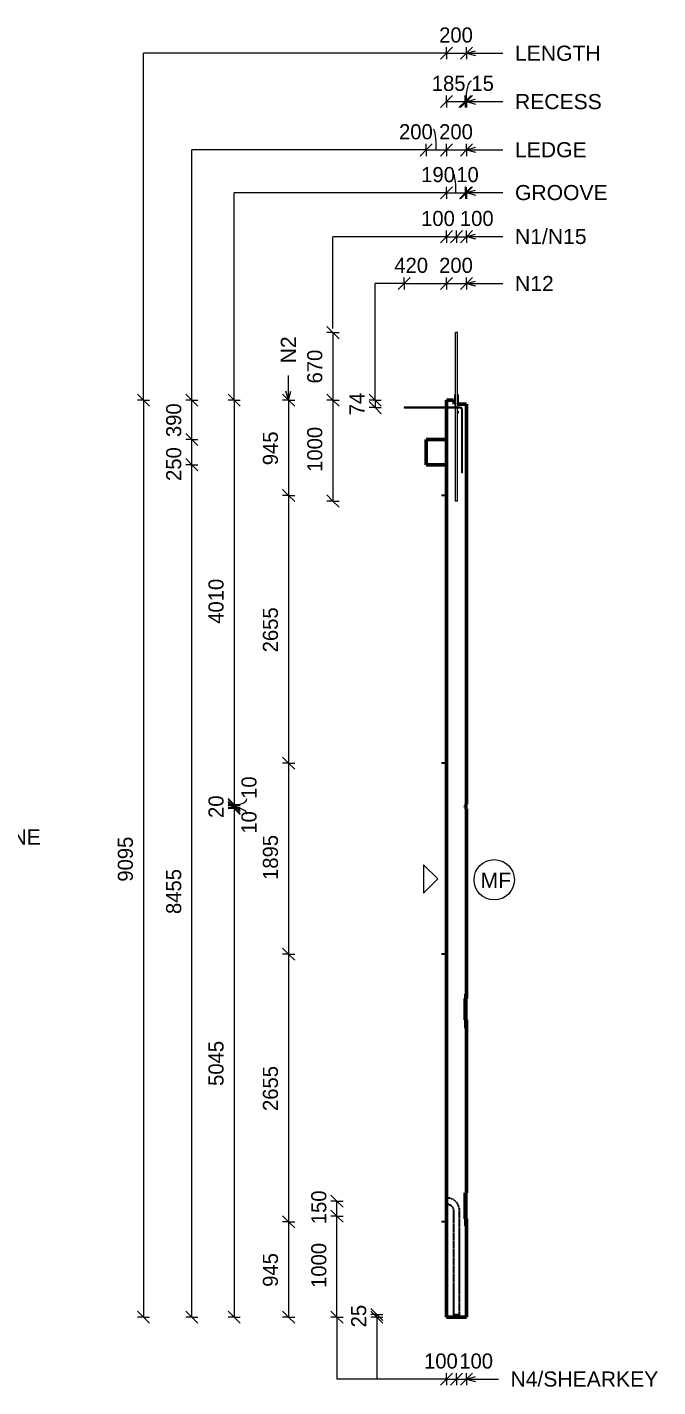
# Model space of a CAD drawing. Header units: millimetres. Extents: x 1002 to 19652, y -2551 to 13126.
# Drawn here: x 13392 to 19652, y -2087 to 11400 of the extents above; entities that cross this region are included whole.
import ezdxf

# ---------------------------------------------------------------- set-up
doc = ezdxf.new("R2010")
doc.units = ezdxf.units.MM
doc.linetypes.add('Dash', pattern=[6.36, 3.18, -3.18])
for name, color, linetype, lineweight in [('A-ANNO-DIMS', 211, 'Continuous', 9), ('A-ANNO-DIMS-60', 211, 'Continuous', 9), ('A-DETL-THIN', 151, 'Continuous', 18), ('A-GENM', 13, 'Continuous', 18), ('A-WALL', 113, 'Continuous', 25), ('A-WALL-HDLN', 110, 'Dash', 25), ('G-ANNO-TEXT', 231, 'Continuous', 9), ('S-BEAM', 12, 'Continuous', 18), ('S-RBAR', 171, 'Continuous', 18)]:
    doc.layers.add(name, color=color, linetype=linetype, lineweight=lineweight)
doc.styles.add('Arial_1', font='arial.ttf', dxfattribs={"height": 150})
doc.styles.add('Nirmala UI Semilight', font='NirmalaS.ttf', dxfattribs={"height": 150})
doc.dimstyles.new('Arrow_Filled_-_2_5_NI_UI', dxfattribs={"dimscale": 304.8, "dimtxt": 157.104592, "dimasz": 0.393701, "dimexe": 0.19685, "dimexo": 0.0625, "dimgap": 0.19685, "dimtad": 1, "dimdec": 4, "dimzin": 0, "dimdsep": 46, "dimtxsty": 'Nirmala UI Semilight', "dimblk1": 'OBLIQUE', "dimblk2": 'OBLIQUE', "dimsah": 1, "dimcen": 0.09, "dimazin": 0, "dimtfac": 1, "dimtdec": 4, "dimtix": 1, "dimtmove": 2, "dimatfit": 3, "dimfxl": 0.19685, "dimfxlon": 1, "dimtvp": 1, "dimtolj": 1, "dimtzin": 0, "dimarcsym": 2})
doc.dimstyles.new('Arrow_Filled_-_2_5_NI_UI_1', dxfattribs={"dimscale": 304.8, "dimtxt": 157.104592, "dimasz": 0.393701, "dimexe": 0.19685, "dimexo": 0.0625, "dimgap": 0.19685, "dimtad": 1, "dimdec": 4, "dimzin": 0, "dimdsep": 46, "dimtxsty": 'Nirmala UI Semilight', "dimblk1": 'OBLIQUE', "dimblk2": 'OBLIQUE', "dimsah": 1, "dimcen": 0.09, "dimazin": 0, "dimtfac": 1, "dimtdec": 4, "dimtix": 1, "dimtmove": 0, "dimatfit": 3, "dimfxl": 0.19685, "dimfxlon": 1, "dimtvp": 1, "dimtolj": 1, "dimtzin": 0, "dimarcsym": 2})
doc.dimstyles.new('Arrow_Filled_-_2_5_NI_UI_2', dxfattribs={"dimscale": 304.8, "dimtxt": 157.104592, "dimasz": 0.393701, "dimexe": 0.19685, "dimexo": 0.0625, "dimgap": 0.19685, "dimtad": 1, "dimdec": 4, "dimzin": 0, "dimdsep": 46, "dimtxsty": 'Nirmala UI Semilight', "dimblk1": 'OBLIQUE', "dimblk2": 'OBLIQUE', "dimsah": 1, "dimcen": 0.09, "dimazin": 0, "dimtfac": 1, "dimtdec": 4, "dimtix": 1, "dimtmove": 1, "dimatfit": 3, "dimfxl": 0.19685, "dimfxlon": 1, "dimtvp": 1, "dimtolj": 1, "dimtzin": 0, "dimarcsym": 2})

# ---------------------------------------------------------------- blocks, each defined once
blk = doc.blocks.new('M_Rectangular Corbel - M_Rectangular Corbel-2189266-Elevation Right')
at = {"layer": 'S-BEAM', "lineweight": 50}
for p, q in [((12914, 7310), (12714, 7310)), ((12714, 7310), (12714, 7060)), ((12914, 7060), (12914, 7310)), ((12714, 7060), (12914, 7060))]:
    blk.add_line(p, q, dxfattribs=at)
blk = doc.blocks.new('RR spread anchor face based - RR-SA-4_0-180-1726831-Elevation Right')
at = {"layer": 'A-GENM'}
for p, q in [((12996, 7754), (12994, 7749)), ((12994, 7749), (12994, 7661)), ((13004, 7754), (12996, 7754)), ((13031, 7754), (13024, 7754)), ((13034, 7749), (13031, 7754)), ((13034, 7660), (13034, 7749)), ((13034, 7587), (13024, 7587)), ((13024, 7575), (13034, 7575)), ((13034, 7575), (13034, 7587))]:
    blk.add_line(p, q, dxfattribs=at)
blk = doc.blocks.new('RR spread anchor face based - RR-SA-2_5-200-1726821-Elevation Right')
at = {"layer": 'A-GENM'}
for p, q in [((12869, 6760), (12874, 6760)), ((12869, 6760), (12869, 6750)), ((12874, 6750), (12869, 6750)), ((12874, 6760), (12914, 6760)), ((12874, 6760), (12874, 6750)), ((12914, 6750), (12874, 6750))]:
    blk.add_line(p, q, dxfattribs=at)
blk = doc.blocks.new('DIMBLOCK110-Elevation Right')
at = {"layer": 'A-ANNO-DIMS-60'}
for p, q in [((14547, 7700), (14487, 7760)), ((14547, 7700), (14487, 7700)), ((14547, 7700), (14547, -1395)), ((14547, 7700), (14607, 7640)), ((14547, 7700), (14607, 7700)), ((14547, -1395), (14487, -1335)), ((14547, -1395), (14487, -1395)), ((14547, -1395), (14607, -1455)), ((14547, -1395), (14607, -1395))]:
    blk.add_line(p, q, dxfattribs=at)
at = {"layer": 'A-ANNO-DIMS-60', "color": 0, "insert": (14291, 2924), "char_height": 150, "width": 548.44, "attachment_point": 1, "rotation": 90, "line_spacing_factor": 1.142579, "style": 'Nirmala UI Semilight'}
blk.add_mtext('9095', dxfattribs=at)
blk = doc.blocks.new('_Oblique')
at = {"color": 0, "linetype": 'ByBlock', "lineweight": -2}
blk.add_line((-0.5, -0.5), (0.5, 0.5), dxfattribs=at)
blk = doc.blocks.new('DIMBLOCK111-Elevation Right')
at = {"layer": 'A-ANNO-DIMS-60'}
for p, q in [((16863, -1370), (16803, -1310)), ((16863, -1395), (16803, -1335)), ((16863, -1370), (16803, -1370)), ((16863, -1395), (16803, -1395)), ((16863, -1395), (16863, -1370)), ((16863, -1370), (16923, -1430)), ((16863, -1370), (16923, -1370)), ((16863, -1395), (16923, -1455)), ((16863, -1395), (16923, -1395))]:
    blk.add_line(p, q, dxfattribs=at)
at = {"layer": 'A-ANNO-DIMS-60', "color": 0, "insert": (16607, -1497), "char_height": 150, "width": 274.22, "attachment_point": 1, "rotation": 90, "line_spacing_factor": 1.142579, "style": 'Nirmala UI Semilight'}
blk.add_mtext('25', dxfattribs=at)
blk = doc.blocks.new('DIMBLOCK112-Elevation Right')
at = {"layer": 'A-ANNO-DIMS-60'}
for p, q in [((16467, -395), (16407, -335)), ((16467, -395), (16407, -395)), ((16467, -1395), (16467, -395)), ((16467, -395), (16527, -455)), ((16467, -395), (16527, -395)), ((16467, -1395), (16407, -1335)), ((16467, -1395), (16407, -1395)), ((16467, -1395), (16527, -1455)), ((16467, -1395), (16527, -1395))]:
    blk.add_line(p, q, dxfattribs=at)
at = {"layer": 'A-ANNO-DIMS-60', "color": 0, "insert": (16211, -1106), "char_height": 150, "width": 507.31, "attachment_point": 1, "rotation": 90, "line_spacing_factor": 1.142579, "style": 'Nirmala UI Semilight'}
blk.add_mtext('1000', dxfattribs=at)
blk = doc.blocks.new('DIMBLOCK113-Elevation Right')
at = {"layer": 'A-ANNO-DIMS-60'}
for p, q in [((16467, -245), (16407, -185)), ((16467, -245), (16407, -245)), ((16467, -395), (16467, -245)), ((16467, -245), (16527, -305)), ((16467, -245), (16527, -245)), ((16467, -395), (16407, -335)), ((16467, -395), (16407, -395)), ((16467, -395), (16527, -455)), ((16467, -395), (16527, -395))]:
    blk.add_line(p, q, dxfattribs=at)
at = {"layer": 'A-ANNO-DIMS-60', "color": 0, "insert": (16211, -474), "char_height": 150, "width": 370.2, "attachment_point": 1, "rotation": 90, "line_spacing_factor": 1.142579, "style": 'Nirmala UI Semilight'}
blk.add_mtext('150', dxfattribs=at)
blk = doc.blocks.new('DIMBLOCK114-Elevation Right')
at = {"layer": 'A-ANNO-DIMS-60'}
for p, q in [((15027, 7060), (14967, 7120)), ((15027, 7060), (14967, 7060)), ((15027, -1395), (15027, 7060)), ((15027, 7060), (15087, 7000)), ((15027, 7060), (15087, 7060)), ((15027, -1395), (14967, -1335)), ((15027, -1395), (14967, -1395)), ((15027, -1395), (15087, -1455)), ((15027, -1395), (15087, -1395))]:
    blk.add_line(p, q, dxfattribs=at)
at = {"layer": 'A-ANNO-DIMS-60', "color": 0, "insert": (14771, 2603), "char_height": 150, "width": 551.87, "attachment_point": 1, "rotation": 90, "line_spacing_factor": 1.142579, "style": 'Nirmala UI Semilight'}
blk.add_mtext('8455', dxfattribs=at)
blk = doc.blocks.new('DIMBLOCK115-Elevation Right')
at = {"layer": 'A-ANNO-DIMS-60'}
for p, q in [((15027, 7310), (14967, 7370)), ((15027, 7310), (14967, 7310)), ((15027, 7060), (15027, 7310)), ((15027, 7310), (15087, 7250)), ((15027, 7310), (15087, 7310)), ((15027, 7060), (14967, 7120)), ((15027, 7060), (14967, 7060)), ((15027, 7060), (15087, 7000)), ((15027, 7060), (15087, 7060))]:
    blk.add_line(p, q, dxfattribs=at)
at = {"layer": 'A-ANNO-DIMS-60', "color": 0, "insert": (14771, 6899), "char_height": 150, "width": 411.33, "attachment_point": 1, "rotation": 90, "line_spacing_factor": 1.142579, "style": 'Nirmala UI Semilight'}
blk.add_mtext('250', dxfattribs=at)
blk = doc.blocks.new('DIMBLOCK116-Elevation Right')
at = {"layer": 'A-ANNO-DIMS-60'}
for p, q in [((15027, 7700), (14967, 7760)), ((15027, 7700), (14967, 7700)), ((15027, 7310), (15027, 7700)), ((15027, 7700), (15087, 7640)), ((15027, 7700), (15087, 7700)), ((15027, 7310), (14967, 7370)), ((15027, 7310), (14967, 7310)), ((15027, 7310), (15087, 7250)), ((15027, 7310), (15087, 7310))]:
    blk.add_line(p, q, dxfattribs=at)
at = {"layer": 'A-ANNO-DIMS-60', "color": 0, "insert": (14771, 7334), "char_height": 150, "width": 411.33, "attachment_point": 1, "rotation": 90, "line_spacing_factor": 1.142579, "style": 'Nirmala UI Semilight'}
blk.add_mtext('390', dxfattribs=at)
blk = doc.blocks.new('DIMBLOCK117-Elevation Right')
at = {"layer": 'A-ANNO-DIMS-60'}
for p, q in [((15987, 7700), (15927, 7760)), ((15987, 7700), (15927, 7700)), ((15987, 7700), (15987, 6755)), ((15987, 7700), (16047, 7640)), ((15987, 7700), (16047, 7700)), ((15987, 6755), (15927, 6815)), ((15987, 6755), (15927, 6755)), ((15987, 6755), (16047, 6695)), ((15987, 6755), (16047, 6755))]:
    blk.add_line(p, q, dxfattribs=at)
at = {"layer": 'A-ANNO-DIMS-60', "color": 0, "insert": (15731, 7055), "char_height": 150, "width": 414.76, "attachment_point": 1, "rotation": 90, "line_spacing_factor": 1.142579, "style": 'Nirmala UI Semilight'}
blk.add_mtext('945', dxfattribs=at)
blk = doc.blocks.new('DIMBLOCK118-Elevation Right')
at = {"layer": 'A-ANNO-DIMS-60'}
for p, q in [((15987, 6755), (15927, 6815)), ((15987, 6755), (15927, 6755)), ((15987, 6755), (15987, 4100)), ((15987, 6755), (16047, 6695)), ((15987, 6755), (16047, 6755)), ((15987, 4100), (15927, 4160)), ((15987, 4100), (15927, 4100)), ((15987, 4100), (16047, 4040)), ((15987, 4100), (16047, 4100))]:
    blk.add_line(p, q, dxfattribs=at)
at = {"layer": 'A-ANNO-DIMS-60', "color": 0, "insert": (15731, 5199), "char_height": 150, "width": 548.44, "attachment_point": 1, "rotation": 90, "line_spacing_factor": 1.142579, "style": 'Nirmala UI Semilight'}
blk.add_mtext('2655', dxfattribs=at)
blk = doc.blocks.new('DIMBLOCK119-Elevation Right')
at = {"layer": 'A-ANNO-DIMS-60'}
for p, q in [((15987, 4100), (15927, 4160)), ((15987, 4100), (15927, 4100)), ((15987, 4100), (15987, 2205)), ((15987, 4100), (16047, 4040)), ((15987, 4100), (16047, 4100)), ((15987, 2205), (15927, 2265)), ((15987, 2205), (15927, 2205)), ((15987, 2205), (16047, 2145)), ((15987, 2205), (16047, 2205))]:
    blk.add_line(p, q, dxfattribs=at)
at = {"layer": 'A-ANNO-DIMS-60', "color": 0, "insert": (15731, 2941), "char_height": 150, "width": 507.31, "attachment_point": 1, "rotation": 90, "line_spacing_factor": 1.142579, "style": 'Nirmala UI Semilight'}
blk.add_mtext('1895', dxfattribs=at)
blk = doc.blocks.new('DIMBLOCK120-Elevation Right')
at = {"layer": 'A-ANNO-DIMS-60'}
for p, q in [((15987, 2205), (15927, 2265)), ((15987, 2205), (15927, 2205)), ((15987, 2205), (15987, -450)), ((15987, 2205), (16047, 2145)), ((15987, 2205), (16047, 2205)), ((15987, -450), (15927, -390)), ((15987, -450), (15927, -450)), ((15987, -450), (16047, -510)), ((15987, -450), (16047, -450))]:
    blk.add_line(p, q, dxfattribs=at)
at = {"layer": 'A-ANNO-DIMS-60', "color": 0, "insert": (15731, 649), "char_height": 150, "width": 548.44, "attachment_point": 1, "rotation": 90, "line_spacing_factor": 1.142579, "style": 'Nirmala UI Semilight'}
blk.add_mtext('2655', dxfattribs=at)
blk = doc.blocks.new('DIMBLOCK121-Elevation Right')
at = {"layer": 'A-ANNO-DIMS-60'}
for p, q in [((15987, -450), (15927, -390)), ((15987, -450), (15927, -450)), ((15987, -450), (15987, -1395)), ((15987, -450), (16047, -510)), ((15987, -450), (16047, -450)), ((15987, -1395), (15927, -1335)), ((15987, -1395), (15927, -1395)), ((15987, -1395), (16047, -1455)), ((15987, -1395), (16047, -1395))]:
    blk.add_line(p, q, dxfattribs=at)
at = {"layer": 'A-ANNO-DIMS-60', "color": 0, "insert": (15731, -1095), "char_height": 150, "width": 414.76, "attachment_point": 1, "rotation": 90, "line_spacing_factor": 1.142579, "style": 'Nirmala UI Semilight'}
blk.add_mtext('945', dxfattribs=at)
blk = doc.blocks.new('DIMBLOCK122-Elevation Right')
at = {"layer": 'A-ANNO-DIMS-60'}
for p, q in [((17553, 9757), (17493, 9697)), ((17553, 9757), (17613, 9817)), ((17553, 9757), (17553, 9817)), ((17553, 9757), (17743, 9757)), ((17553, 9757), (17553, 9697)), ((17743, 9757), (17683, 9697)), ((17743, 9757), (17803, 9817)), ((17743, 9757), (17743, 9817)), ((17743, 9757), (17743, 9697))]:
    blk.add_line(p, q, dxfattribs=at)
blk.add_ellipse((17612, 9757), major_axis=(0, 203), ratio=0.177622, start_param=4.712389, end_param=6.283185, dxfattribs=at)
at = {"layer": 'A-ANNO-DIMS-60', "color": 0, "insert": (17303, 10013), "char_height": 150, "width": 370.2, "attachment_point": 1, "line_spacing_factor": 1.142579, "style": 'Nirmala UI Semilight'}
blk.add_mtext('190', dxfattribs=at)
blk = doc.blocks.new('DIMBLOCK123-Elevation Right')
at = {"layer": 'A-ANNO-DIMS-60'}
for p, q in [((17743, 9757), (17683, 9697)), ((17753, 9757), (17693, 9697)), ((17743, 9757), (17803, 9817)), ((17743, 9757), (17743, 9817)), ((17743, 9757), (17753, 9757)), ((17743, 9757), (17743, 9697)), ((17753, 9757), (17813, 9817)), ((17753, 9757), (17753, 9817)), ((17753, 9757), (17753, 9697))]:
    blk.add_line(p, q, dxfattribs=at)
at = {"layer": 'A-ANNO-DIMS-60', "color": 0, "insert": (17651, 10013), "char_height": 150, "width": 233.09, "attachment_point": 1, "line_spacing_factor": 1.142579, "style": 'Nirmala UI Semilight'}
blk.add_mtext('10', dxfattribs=at)
blk = doc.blocks.new('DIMBLOCK124-Elevation Right')
at = {"layer": 'A-ANNO-DIMS-60'}
for p, q in [((15447, 7700), (15387, 7760)), ((15447, 7700), (15387, 7700)), ((15447, 7700), (15447, 3690)), ((15447, 7700), (15507, 7640)), ((15447, 7700), (15507, 7700)), ((15447, 3690), (15387, 3750)), ((15447, 3690), (15387, 3690)), ((15447, 3690), (15507, 3630)), ((15447, 3690), (15507, 3690))]:
    blk.add_line(p, q, dxfattribs=at)
at = {"layer": 'A-ANNO-DIMS-60', "color": 0, "insert": (15191, 5482), "char_height": 150, "width": 510.73, "attachment_point": 1, "rotation": 90, "line_spacing_factor": 1.142579, "style": 'Nirmala UI Semilight'}
blk.add_mtext('4010', dxfattribs=at)
blk = doc.blocks.new('DIMBLOCK125-Elevation Right')
at = {"layer": 'A-ANNO-DIMS-60'}
for p, q in [((15447, 3690), (15387, 3750)), ((15447, 3680), (15387, 3740)), ((15447, 3690), (15387, 3690)), ((15447, 3680), (15387, 3680)), ((15447, 3690), (15447, 3680)), ((15447, 3690), (15507, 3630)), ((15447, 3690), (15507, 3690)), ((15447, 3680), (15507, 3620)), ((15447, 3680), (15507, 3680))]:
    blk.add_line(p, q, dxfattribs=at)
blk.add_ellipse((15447, 3745), major_axis=(124, 0), ratio=0.485739, start_param=4.712389, end_param=6.283185, dxfattribs=at)
at = {"layer": 'A-ANNO-DIMS-60', "color": 0, "insert": (15518, 3745), "char_height": 150, "width": 233.09, "attachment_point": 1, "rotation": 90, "line_spacing_factor": 1.142579, "style": 'Nirmala UI Semilight'}
blk.add_mtext('10', dxfattribs=at)
blk = doc.blocks.new('DIMBLOCK126-Elevation Right')
at = {"layer": 'A-ANNO-DIMS-60'}
for p, q in [((15447, 3680), (15387, 3740)), ((15447, 3660), (15387, 3720)), ((15447, 3680), (15387, 3680)), ((15447, 3660), (15387, 3660)), ((15447, 3680), (15447, 3660)), ((15447, 3680), (15507, 3620)), ((15447, 3680), (15507, 3680)), ((15447, 3660), (15507, 3600)), ((15447, 3660), (15507, 3660))]:
    blk.add_line(p, q, dxfattribs=at)
at = {"layer": 'A-ANNO-DIMS-60', "color": 0, "insert": (15191, 3556), "char_height": 150, "width": 274.22, "attachment_point": 1, "rotation": 90, "line_spacing_factor": 1.142579, "style": 'Nirmala UI Semilight'}
blk.add_mtext('20', dxfattribs=at)
blk = doc.blocks.new('DIMBLOCK127-Elevation Right')
at = {"layer": 'A-ANNO-DIMS-60'}
for p, q in [((15447, 3660), (15387, 3720)), ((15447, 3650), (15387, 3710)), ((15447, 3660), (15387, 3660)), ((15447, 3650), (15387, 3650)), ((15447, 3660), (15447, 3650)), ((15447, 3660), (15507, 3600)), ((15447, 3660), (15507, 3660)), ((15447, 3650), (15507, 3590)), ((15447, 3650), (15507, 3650))]:
    blk.add_line(p, q, dxfattribs=at)
blk.add_ellipse((15447, 3595), major_axis=(124, 0), ratio=0.485567, start_param=0, end_param=1.570796, dxfattribs=at)
at = {"layer": 'A-ANNO-DIMS-60', "color": 0, "insert": (15518, 3400), "char_height": 150, "width": 233.09, "attachment_point": 1, "rotation": 90, "line_spacing_factor": 1.142579, "style": 'Nirmala UI Semilight'}
blk.add_mtext('10', dxfattribs=at)
blk = doc.blocks.new('DIMBLOCK128-Elevation Right')
at = {"layer": 'A-ANNO-DIMS-60'}
for p, q in [((15447, 3650), (15387, 3710)), ((15447, 3650), (15387, 3650)), ((15447, 3650), (15447, -1395)), ((15447, 3650), (15507, 3590)), ((15447, 3650), (15507, 3650)), ((15447, -1395), (15387, -1335)), ((15447, -1395), (15387, -1395)), ((15447, -1395), (15507, -1455)), ((15447, -1395), (15507, -1395))]:
    blk.add_line(p, q, dxfattribs=at)
at = {"layer": 'A-ANNO-DIMS-60', "color": 0, "insert": (15191, 898), "char_height": 150, "width": 551.87, "attachment_point": 1, "rotation": 90, "line_spacing_factor": 1.142579, "style": 'Nirmala UI Semilight'}
blk.add_mtext('5045', dxfattribs=at)
blk = doc.blocks.new('DIMBLOCK129-Elevation Right')
at = {"layer": 'A-ANNO-DIMS-60'}
for p, q in [((17553, 11142), (17613, 11202)), ((17553, 11142), (17553, 11202)), ((17753, 11142), (17813, 11202)), ((17753, 11142), (17753, 11202)), ((17553, 11142), (17493, 11082)), ((17553, 11142), (17753, 11142)), ((17553, 11142), (17553, 11082)), ((17753, 11142), (17693, 11082)), ((17753, 11142), (17753, 11082))]:
    blk.add_line(p, q, dxfattribs=at)
at = {"layer": 'A-ANNO-DIMS-60', "color": 0, "insert": (17481, 11398), "char_height": 150, "width": 411.33, "attachment_point": 1, "line_spacing_factor": 1.142579, "style": 'Nirmala UI Semilight'}
blk.add_mtext('200', dxfattribs=at)
blk = doc.blocks.new('DIMBLOCK130-Elevation Right')
at = {"layer": 'A-ANNO-DIMS-60'}
for p, q in [((17553, 9322), (17493, 9262)), ((17553, 9322), (17613, 9382)), ((17553, 9322), (17553, 9382)), ((17553, 9322), (17653, 9322)), ((17553, 9322), (17553, 9262)), ((17653, 9322), (17593, 9262)), ((17653, 9322), (17713, 9382)), ((17653, 9322), (17653, 9382)), ((17653, 9322), (17653, 9262))]:
    blk.add_line(p, q, dxfattribs=at)
at = {"layer": 'A-ANNO-DIMS-60', "color": 0, "insert": (17302, 9578), "char_height": 150, "width": 370.2, "attachment_point": 1, "line_spacing_factor": 1.142579, "style": 'Nirmala UI Semilight'}
blk.add_mtext('100', dxfattribs=at)
blk = doc.blocks.new('DIMBLOCK131-Elevation Right')
at = {"layer": 'A-ANNO-DIMS-60'}
for p, q in [((17653, 9322), (17593, 9262)), ((17653, 9322), (17713, 9382)), ((17653, 9322), (17653, 9382)), ((17653, 9322), (17753, 9322)), ((17653, 9322), (17653, 9262)), ((17753, 9322), (17693, 9262)), ((17753, 9322), (17813, 9382)), ((17753, 9322), (17753, 9382)), ((17753, 9322), (17753, 9262))]:
    blk.add_line(p, q, dxfattribs=at)
at = {"layer": 'A-ANNO-DIMS-60', "color": 0, "insert": (17687, 9578), "char_height": 150, "width": 370.2, "attachment_point": 1, "line_spacing_factor": 1.142579, "style": 'Nirmala UI Semilight'}
blk.add_mtext('100', dxfattribs=at)
blk = doc.blocks.new('DIMBLOCK132-Elevation Right')
at = {"layer": 'A-ANNO-DIMS-60'}
for p, q in [((17353, 10182), (17293, 10122)), ((17353, 10182), (17413, 10242)), ((17353, 10182), (17353, 10242)), ((17353, 10182), (17553, 10182)), ((17353, 10182), (17353, 10122)), ((17553, 10182), (17493, 10122)), ((17553, 10182), (17613, 10242)), ((17553, 10182), (17553, 10242)), ((17553, 10182), (17553, 10122))]:
    blk.add_line(p, q, dxfattribs=at)
blk.add_ellipse((17426, 10182), major_axis=(0, 203), ratio=0.132512, start_param=4.712389, end_param=6.283185, dxfattribs=at)
at = {"layer": 'A-ANNO-DIMS-60', "color": 0, "insert": (17083, 10438), "char_height": 150, "width": 411.33, "attachment_point": 1, "line_spacing_factor": 1.142579, "style": 'Nirmala UI Semilight'}
blk.add_mtext('200', dxfattribs=at)
blk = doc.blocks.new('DIMBLOCK133-Elevation Right')
at = {"layer": 'A-ANNO-DIMS-60'}
for p, q in [((17553, 10182), (17493, 10122)), ((17553, 10182), (17613, 10242)), ((17553, 10182), (17553, 10242)), ((17553, 10182), (17753, 10182)), ((17553, 10182), (17553, 10122)), ((17753, 10182), (17693, 10122)), ((17753, 10182), (17813, 10242)), ((17753, 10182), (17753, 10242)), ((17753, 10182), (17753, 10122))]:
    blk.add_line(p, q, dxfattribs=at)
at = {"layer": 'A-ANNO-DIMS-60', "color": 0, "insert": (17481, 10438), "char_height": 150, "width": 411.33, "attachment_point": 1, "line_spacing_factor": 1.142579, "style": 'Nirmala UI Semilight'}
blk.add_mtext('200', dxfattribs=at)
blk = doc.blocks.new('DIMBLOCK134-Elevation Right')
at = {"layer": 'A-ANNO-DIMS-60'}
for p, q in [((16427, 8370), (16367, 8430)), ((16427, 8370), (16367, 8370)), ((16427, 8370), (16427, 7700)), ((16427, 8370), (16487, 8310)), ((16427, 8370), (16487, 8370)), ((16427, 7700), (16367, 7760)), ((16427, 7700), (16367, 7700)), ((16427, 7700), (16487, 7640)), ((16427, 7700), (16487, 7700))]:
    blk.add_line(p, q, dxfattribs=at)
at = {"layer": 'A-ANNO-DIMS-60', "color": 0, "insert": (16171, 7866), "char_height": 150, "width": 404.47, "attachment_point": 1, "rotation": 90, "line_spacing_factor": 1.142579, "style": 'Nirmala UI Semilight'}
blk.add_mtext('670', dxfattribs=at)
blk = doc.blocks.new('DIMBLOCK135-Elevation Right')
at = {"layer": 'A-ANNO-DIMS-60'}
for p, q in [((16427, 7700), (16367, 7760)), ((16427, 7700), (16367, 7700)), ((16427, 7700), (16427, 6700)), ((16427, 7700), (16487, 7640)), ((16427, 7700), (16487, 7700)), ((16427, 6700), (16367, 6760)), ((16427, 6700), (16367, 6700)), ((16427, 6700), (16487, 6640)), ((16427, 6700), (16487, 6700))]:
    blk.add_line(p, q, dxfattribs=at)
at = {"layer": 'A-ANNO-DIMS-60', "color": 0, "insert": (16171, 6989), "char_height": 150, "width": 507.31, "attachment_point": 1, "rotation": 90, "line_spacing_factor": 1.142579, "style": 'Nirmala UI Semilight'}
blk.add_mtext('1000', dxfattribs=at)
blk = doc.blocks.new('DIMBLOCK136-Elevation Right')
at = {"layer": 'A-ANNO-DIMS-60'}
for p, q in [((16847, 7700), (16787, 7760)), ((16847, 7700), (16787, 7700)), ((16847, 7700), (16847, 7626)), ((16847, 7700), (16907, 7640)), ((16847, 7700), (16907, 7700)), ((16847, 7626), (16787, 7686)), ((16847, 7626), (16787, 7626)), ((16847, 7626), (16907, 7566)), ((16847, 7626), (16907, 7626))]:
    blk.add_line(p, q, dxfattribs=at)
at = {"layer": 'A-ANNO-DIMS-60', "color": 0, "insert": (16591, 7550), "char_height": 150, "width": 270.79, "attachment_point": 1, "rotation": 90, "line_spacing_factor": 1.142579, "style": 'Nirmala UI Semilight'}
blk.add_mtext('74', dxfattribs=at)
blk = doc.blocks.new('DIMBLOCK137-Elevation Right')
at = {"layer": 'A-ANNO-DIMS-60'}
for p, q in [((17133, 8857), (17193, 8917)), ((17133, 8857), (17133, 8917)), ((17553, 8857), (17613, 8917)), ((17553, 8857), (17553, 8917)), ((17133, 8857), (17073, 8797)), ((17133, 8857), (17553, 8857)), ((17133, 8857), (17133, 8797)), ((17553, 8857), (17493, 8797)), ((17553, 8857), (17553, 8797))]:
    blk.add_line(p, q, dxfattribs=at)
at = {"layer": 'A-ANNO-DIMS-60', "color": 0, "insert": (17036, 9113), "char_height": 150, "width": 414.76, "attachment_point": 1, "line_spacing_factor": 1.142579, "style": 'Nirmala UI Semilight'}
blk.add_mtext('420', dxfattribs=at)
blk = doc.blocks.new('DIMBLOCK138-Elevation Right')
at = {"layer": 'A-ANNO-DIMS-60'}
for p, q in [((17553, 8857), (17613, 8917)), ((17553, 8857), (17553, 8917)), ((17753, 8857), (17813, 8917)), ((17753, 8857), (17753, 8917)), ((17553, 8857), (17493, 8797)), ((17553, 8857), (17753, 8857)), ((17553, 8857), (17553, 8797)), ((17753, 8857), (17693, 8797)), ((17753, 8857), (17753, 8797))]:
    blk.add_line(p, q, dxfattribs=at)
at = {"layer": 'A-ANNO-DIMS-60', "color": 0, "insert": (17481, 9113), "char_height": 150, "width": 411.33, "attachment_point": 1, "line_spacing_factor": 1.142579, "style": 'Nirmala UI Semilight'}
blk.add_mtext('200', dxfattribs=at)
blk = doc.blocks.new('DIMBLOCK139-Elevation Right')
at = {"layer": 'A-ANNO-DIMS-60'}
for p, q in [((17553, -2012), (17493, -2072)), ((17553, -2012), (17613, -1952)), ((17553, -2012), (17553, -1952)), ((17553, -2012), (17653, -2012)), ((17553, -2012), (17553, -2072)), ((17653, -2012), (17593, -2072)), ((17653, -2012), (17713, -1952)), ((17653, -2012), (17653, -1952)), ((17653, -2012), (17653, -2072))]:
    blk.add_line(p, q, dxfattribs=at)
at = {"layer": 'A-ANNO-DIMS-60', "color": 0, "insert": (17331, -1756), "char_height": 150, "width": 370.2, "attachment_point": 1, "line_spacing_factor": 1.142579, "style": 'Nirmala UI Semilight'}
blk.add_mtext('100', dxfattribs=at)
blk = doc.blocks.new('DIMBLOCK140-Elevation Right')
at = {"layer": 'A-ANNO-DIMS-60'}
for p, q in [((17653, -2012), (17593, -2072)), ((17653, -2012), (17713, -1952)), ((17653, -2012), (17653, -1952)), ((17653, -2012), (17753, -2012)), ((17653, -2012), (17653, -2072)), ((17753, -2012), (17693, -2072)), ((17753, -2012), (17813, -1952)), ((17753, -2012), (17753, -1952)), ((17753, -2012), (17753, -2072))]:
    blk.add_line(p, q, dxfattribs=at)
at = {"layer": 'A-ANNO-DIMS-60', "color": 0, "insert": (17681, -1756), "char_height": 150, "width": 370.2, "attachment_point": 1, "line_spacing_factor": 1.142579, "style": 'Nirmala UI Semilight'}
blk.add_mtext('100', dxfattribs=at)
blk = doc.blocks.new('DIMBLOCK141-Elevation Right')
at = {"layer": 'A-ANNO-DIMS-60'}
for p, q in [((17553, 10662), (17493, 10602)), ((17553, 10662), (17613, 10722)), ((17553, 10662), (17553, 10722)), ((17553, 10662), (17738, 10662)), ((17553, 10662), (17553, 10602)), ((17738, 10662), (17678, 10602)), ((17738, 10662), (17798, 10722)), ((17738, 10662), (17738, 10722)), ((17738, 10662), (17738, 10602))]:
    blk.add_line(p, q, dxfattribs=at)
at = {"layer": 'A-ANNO-DIMS-60', "color": 0, "insert": (17408, 10918), "char_height": 150, "width": 370.2, "attachment_point": 1, "line_spacing_factor": 1.142579, "style": 'Nirmala UI Semilight'}
blk.add_mtext('185', dxfattribs=at)
blk = doc.blocks.new('DIMBLOCK142-Elevation Right')
at = {"layer": 'A-ANNO-DIMS-60'}
for p, q in [((17738, 10662), (17678, 10602)), ((17753, 10662), (17693, 10602)), ((17738, 10662), (17798, 10722)), ((17738, 10662), (17738, 10722)), ((17738, 10662), (17753, 10662)), ((17738, 10662), (17738, 10602)), ((17753, 10662), (17813, 10722)), ((17753, 10662), (17753, 10722)), ((17753, 10662), (17753, 10602))]:
    blk.add_line(p, q, dxfattribs=at)
blk.add_ellipse((17801, 10662), major_axis=(0, 203), ratio=0.276849, start_param=0, end_param=1.570796, dxfattribs=at)
at = {"layer": 'A-ANNO-DIMS-60', "color": 0, "insert": (17801, 10918), "char_height": 150, "width": 233.09, "attachment_point": 1, "line_spacing_factor": 1.142579, "style": 'Nirmala UI Semilight'}
blk.add_mtext('15', dxfattribs=at)

msp = doc.modelspace()

# ---------------------------------------------------------------- linework, layer by layer
at = {"layer": 'A-DETL-THIN'}
for p, q in [((14546.72423, 7700), (14546.72423, 11142.11144)), ((17552.65875, 11142.11144), (14546.72423, 11142.11144)), ((15026.72423, 7700), (15026.72423, 10182.11144)), ((17352.65875, 10182.11144), (15026.72423, 10182.11144)), ((15446.72423, 7700), (15446.72423, 9757.11144)), ((17552.65875, 9757.11144), (15446.72423, 9757.11144)), ((16426.72423, 8410), (16426.72423, 9322.11144)), ((17552.65875, 9322.11144), (16426.72423, 9322.11144)), ((16846.72423, 7700), (16846.72423, 8857.11144)), ((17132.65875, 8857.11144), (16846.72423, 8857.11144)), ((17326.63102, 3092.08912), (17326.63102, 2809.24641)), ((17468.05238, 2950.66776), (17326.63102, 3092.08912)), ((17326.63102, 2809.24641), (17468.05238, 2950.66776)), ((16466.72423, -1395), (16466.72423, -2012.07686)), ((16863.04844, -1395), (16863.04844, -2012.07686)), ((17552.65875, -2012.07686), (16466.72423, -2012.07686))]:
    msp.add_line(p, q, dxfattribs=at)
msp.add_circle((18027.32912, 2942.69488), 200, dxfattribs=at)
at = {"layer": 'A-WALL', "lineweight": 50}
for p, q in [((17622.77843, 7700), (17552.65875, 7700)), ((17552.65875, 7700), (17552.65875, 7630)), ((17632.77843, 7660), (17622.77843, 7700)), ((17552.65875, 7622), (17552.65875, -1395)), ((17642.65875, 7660), (17632.77843, 7660)), ((17752.65875, 7660), (17662.65875, 7660)), ((17752.65875, 3689.94073), (17752.65875, 7660)), ((17742.71803, 3680), (17752.65875, 3689.94073)), ((17742.71803, 3660), (17742.71803, 3680)), ((17752.65875, 3650.05927), (17742.71803, 3660)), ((17752.65875, 1766.03841), (17752.65875, 3650.05927)), ((17737.65875, 1553.91696), (17737.65875, 1766.03841)), ((17737.65875, 1766.03841), (17752.65875, 1766.03841)), ((17752.65875, 1553.91696), (17737.65875, 1553.91696)), ((17752.65875, -163.35333), (17752.65875, 1553.91696)), ((17737.65875, -419.60107), (17737.65875, -163.35333)), ((17737.65875, -163.35333), (17752.65875, -163.35333)), ((17752.65875, -419.60107), (17737.65875, -419.60107)), ((17752.65875, -1395), (17752.65875, -419.60107)), ((17552.65875, -1395), (17752.65875, -1395))]:
    msp.add_line(p, q, dxfattribs=at)
at = {"layer": 'A-WALL'}
for p, q in [((17752.65875, 1766.03841), (17752.65875, 1553.91696)), ((17752.65875, -163.35333), (17752.65875, -419.60107))]:
    msp.add_line(p, q, dxfattribs=at)
at = {"layer": 'A-WALL-HDLN'}
for p, q in [((17752.65875, 1809.97768), (17737.65875, 1809.97768)), ((17737.65875, 1766.03841), (17737.65875, 1809.97768)), ((17752.65875, 1772.20249), (17737.65875, 1772.20249)), ((17737.65875, 1509.97768), (17737.65875, 1553.91696)), ((17737.65875, 1509.97768), (17752.65875, 1509.97768)), ((17737.65875, 1472.20249), (17737.65875, 1509.21731)), ((17737.65875, 1472.20249), (17752.65875, 1472.20249)), ((17562.65875, -215), (17552.65875, -215)), ((17752.65875, -190), (17737.65875, -190)), ((17552.65875, -275), (17562.65875, -275)), ((17622.65875, -335), (17622.65875, -1376.25)), ((17682.65875, -1376.25), (17682.65875, -335)), ((17737.65875, -490), (17737.65875, -420.03231)), ((17737.65875, -490), (17752.65875, -490)), ((17615.15875, -1395), (17622.64037, -1376.29595)), ((17625.15875, -1370), (17680.15875, -1370)), ((17682.67713, -1376.29595), (17690.15875, -1395))]:
    msp.add_line(p, q, dxfattribs=at)
at = {"layer": 'A-WALL-HDLN', "flags": 128}
for points in [[(17682.65875, -335), (17682.56277, -330.20128), (17682.27496, -325.41024), (17681.79579, -320.63454), (17681.12603, -315.88182), (17680.26674, -311.15968), (17679.21931, -306.47568), (17677.98541, -301.83732), (17676.567, -297.25201), (17674.96637, -292.72709), (17673.18607, -288.2698), (17671.22895, -283.88726), (17669.09814, -279.5865), (17666.79706, -275.37438), (17664.32937, -271.25766), (17661.69903, -267.2429), (17658.91024, -263.33655), (17655.96748, -259.54484), (17652.87544, -255.87384), (17649.63907, -252.32943), (17646.26356, -248.91727), (17642.75429, -245.64283), (17639.11689, -242.51133), (17635.35717, -239.52781), (17631.48115, -236.69701), (17627.49503, -234.02348), (17623.40518, -231.51149), (17619.21816, -229.16506), (17614.94065, -226.98795), (17610.5795, -224.98363), (17606.14168, -223.15531), (17601.63431, -221.50592), (17597.06458, -220.0381), (17592.43981, -218.75419), (17587.76739, -217.65625), (17583.05481, -216.74603), (17578.3096, -216.025), (17573.53935, -215.4943), (17568.75169, -215.15478), (17563.95429, -215.00699), (17562.65875, -215)], [(17562.65875, -275), (17565.05811, -275.04799), (17567.45364, -275.1919), (17569.84149, -275.43148), (17572.21785, -275.76636), (17574.57891, -276.19601), (17576.92091, -276.71972), (17579.24009, -277.33667), (17581.53275, -278.04587), (17583.79521, -278.84619), (17586.02385, -279.73634), (17588.21512, -280.7149), (17590.3655, -281.7803), (17592.47156, -282.93085), (17594.52993, -284.16469), (17596.5373, -285.47986), (17598.49048, -286.87425), (17600.38633, -288.34564), (17602.22183, -289.89166), (17603.99404, -291.50984), (17605.70012, -293.1976), (17607.33734, -294.95223), (17608.90309, -296.77093), (17610.39485, -298.65079), (17611.81025, -300.5888), (17613.14701, -302.58186), (17614.40301, -304.62678), (17615.57622, -306.7203), (17616.66478, -308.85905), (17617.66694, -311.03963), (17618.5811, -313.25853), (17619.40579, -315.51222), (17620.13971, -317.79709), (17620.78166, -320.10947), (17621.33063, -322.44568), (17621.78574, -324.80197), (17622.14625, -327.17458), (17622.4116, -329.5597), (17622.58136, -331.95353), (17622.65526, -334.35223), (17622.65875, -335)], [(17625.15875, -1370), (17624.07372, -1372.71259), (17623.2904, -1374.67088), (17622.81708, -1375.85417), (17622.67448, -1376.21069)], [(17682.64303, -1376.21069), (17682.50042, -1375.85417), (17682.0271, -1374.67088), (17681.24379, -1372.71259), (17680.15875, -1370)]]:
    msp.add_lwpolyline(points, dxfattribs=at)
at = {"layer": 'G-ANNO-TEXT', "color": 7}
for p, q in [((17752.27279, 11141.95661), (17842.27279, 11166.07203)), ((17752.27279, 11141.95661), (17842.27279, 11117.84118)), ((17752.27279, 11141.95661), (18113.94598, 11141.95661)), ((17752.27279, 10661.95661), (17842.27279, 10686.07203)), ((17752.27279, 10661.95661), (17842.27279, 10637.84118)), ((17752.27279, 10661.95661), (18113.94598, 10661.95661)), ((17752.27279, 10184.45661), (17842.27279, 10208.57203)), ((17752.27279, 10184.45661), (17842.27279, 10160.34118)), ((17752.27279, 10184.45661), (18113.94598, 10184.45661)), ((17752.27279, 9759.45661), (17842.27279, 9783.57203)), ((17752.27279, 9759.45661), (17842.27279, 9735.34118)), ((17752.27279, 9759.45661), (18113.94598, 9759.45661)), ((17752.27279, 9324.45661), (17842.27279, 9348.57203)), ((17752.27279, 9324.45661), (17842.27279, 9300.34118)), ((17752.27279, 9324.45661), (18113.94598, 9324.45661)), ((17752.27279, 8856.95661), (17842.27279, 8881.07203)), ((17752.27279, 8856.95661), (17842.27279, 8832.84118)), ((17752.27279, 8856.95661), (18113.94598, 8856.95661)), ((15984.37906, 7699.61403), (15984.37906, 7945.83799)), ((15984.37906, 7699.61403), (15960.26363, 7789.61403)), ((15984.37906, 7699.61403), (16008.49449, 7789.61403)), ((17752.27279, -2009.73169), (17842.27279, -1985.61627)), ((17752.27279, -2009.73169), (17842.27279, -2033.84712)), ((17752.27279, -2009.73169), (18068.96916, -2009.73169))]:
    msp.add_line(p, q, dxfattribs=at)
at = {"layer": 'S-RBAR'}
for p, q in [((17662.65875, 8370), (17642.65875, 8370)), ((17642.65875, 7630), (17642.65875, 8370)), ((17662.65875, 7630), (17662.65875, 8370)), ((17688.65875, 7630), (17132.65875, 7630)), ((17132.65875, 7630), (17132.65875, 7622)), ((17688.65875, 7622), (17132.65875, 7622)), ((17642.65875, 6700), (17642.65875, 7622)), ((17662.65875, 6700), (17662.65875, 7622)), ((17704.65875, 6980.31382), (17704.65875, 7606)), ((17712.65875, 6980.31382), (17712.65875, 7606)), ((17712.65875, 6980.31382), (17704.65875, 6980.31382)), ((17662.65875, 6700), (17642.65875, 6700))]:
    msp.add_line(p, q, dxfattribs=at)
for radius in [24, 16]:
    msp.add_arc((17688.65875, 7606), radius, 0, 90, dxfattribs=at)

# ---------------------------------------------------------------- block references
at = {"layer": 'A-GENM'}
for name, p in [('RR spread anchor face based - RR-SA-4_0-180-1726831-Elevation Right', (4638.85492, 0)), ('RR spread anchor face based - RR-SA-2_5-200-1726821-Elevation Right', (4638.85492, 0)), ('RR spread anchor face based - RR-SA-2_5-200-1726821-Elevation Right', (4638.85492, -2655)), ('RR spread anchor face based - RR-SA-2_5-200-1726821-Elevation Right', (4638.85492, -4550)), ('RR spread anchor face based - RR-SA-2_5-200-1726821-Elevation Right', (4638.85492, -7205))]:
    msp.add_blockref(name, p, dxfattribs=at)
at = {"layer": 'S-BEAM'}
msp.add_blockref('M_Rectangular Corbel - M_Rectangular Corbel-2189266-Elevation Right', (4638.85492, 0), dxfattribs=at)

# ---------------------------------------------------------------- texts
at = {"layer": 'G-ANNO-TEXT', "color": 7, "char_height": 150, "attachment_point": 1, "style": 'Arial_1'}
for s, insert, width in [('LENGTH', (18233.94598, 11216.95661), 1029.36675), ('RECESS', (18233.94598, 10736.95661), 1038.987), ('LEDGE', (18233.94598, 10259.45661), 856.20225), ('GROOVE', (18233.94598, 9834.45661), 1111.138875), ('N1/N15', (18233.94598, 9399.45661), 856.20225), ('N12', (18233.94598, 8931.95661), 461.772), ('MEZANNINE', (12293.23055, 3442.54758), 1486.328625), ('MF', (17892.26785, 3012.12964), 360.759375), ('N4/SHEARKEY', (18188.96916, -1934.73169), 1770.126)]:
    msp.add_mtext(s, dxfattribs=dict(at, insert=insert, width=width))
at = {"layer": 'G-ANNO-TEXT', "color": 7, "insert": (15909.37906, 8065.83799), "char_height": 150, "width": 322.278375, "attachment_point": 1, "rotation": 90, "style": 'Arial_1'}
msp.add_mtext('N2', dxfattribs=at)

# ---------------------------------------------------------------- dimensions: what is measured, and where the dimension line sits
at = {"layer": 'A-ANNO-DIMS'}
for base, p1, p2, override, picture, middle in [((17752.65875, 11142.11144), (17552.65875, 11082.11144), (17752.65875, 11082.11144), {"dimpost": '<>', "dimfxl": 200}, 'DIMBLOCK129-Elevation Right', (17652.65875, 11279.6219)), ((17752.65875, 10182.11144), (17552.65875, 10122.11144), (17752.65875, 10122.11144), {"dimpost": '<>', "dimfxl": 200}, 'DIMBLOCK133-Elevation Right', (17652.65875, 10319.6219)), ((17752.65875, 9757.11144), (17742.71803, 9697.11144), (17752.65875, 9697.11144), {"dimpost": '<>', "dimfxl": 9.940727}, 'DIMBLOCK123-Elevation Right', (17747.68839, 9895.04031)), ((17752.65875, 8857.11144), (17552.65875, 8797.11144), (17752.65875, 8797.11144), {"dimpost": '<>', "dimfxl": 200}, 'DIMBLOCK138-Elevation Right', (17652.65875, 8994.6219))]:
    dim = msp.add_linear_dim(base=base, p1=p1, p2=p2, dimstyle='Arrow_Filled_-_2_5_NI_UI_1', override=override, dxfattribs=at)
    dim.commit()
    dim.dimension.update_dxf_attribs({"geometry": picture, "text_midpoint": middle})
for base, p1, p2, dimstyle, override, picture, middle in [((17737.65875, 10662.11144), (17552.65875, 10602.11144), (17737.65875, 10602.11144), 'Arrow_Filled_-_2_5_NI_UI', {"dimpost": '<>', "dimfxl": 185}, 'DIMBLOCK141-Elevation Right', (17593.13543, 10817.8146)), ((17752.65875, 10662.11144), (17737.65875, 10602.11144), (17752.65875, 10602.11144), 'Arrow_Filled_-_2_5_NI_UI_2', {"dimpost": '<>', "dimfxl": 15}, 'DIMBLOCK142-Elevation Right', (17917.85293, 10817.8146)), ((17552.65875, 10182.11144), (17352.65875, 10122.11144), (17552.65875, 10122.11144), 'Arrow_Filled_-_2_5_NI_UI_2', {"dimpost": '<>', "dimfxl": 200}, 'DIMBLOCK132-Elevation Right', (17288.67289, 10337.8146)), ((17742.71803, 9757.11144), (17552.65875, 9697.11144), (17742.71803, 9697.11144), 'Arrow_Filled_-_2_5_NI_UI_2', {"dimpost": '<>', "dimfxl": 190.059273}, 'DIMBLOCK122-Elevation Right', (17488.26421, 9912.8146)), ((17652.65875, 9322.11144), (17552.65875, 9262.11144), (17652.65875, 9262.11144), 'Arrow_Filled_-_2_5_NI_UI', {"dimpost": '<>', "dimfxl": 100}, 'DIMBLOCK130-Elevation Right', (17486.9909, 9477.8146)), ((17752.65875, 9322.11144), (17652.65875, 9262.11144), (17752.65875, 9262.11144), 'Arrow_Filled_-_2_5_NI_UI', {"dimpost": '<>', "dimfxl": 100}, 'DIMBLOCK131-Elevation Right', (17872.05045, 9477.8146)), ((17552.65875, 8857.11144), (17132.65875, 8797.11144), (17552.65875, 8797.11144), 'Arrow_Filled_-_2_5_NI_UI', {"dimpost": '<>', "dimfxl": 420}, 'DIMBLOCK137-Elevation Right', (17243.12986, 9012.8146)), ((17652.65875, -2012.07686), (17552.65875, -1952.07686), (17652.65875, -1952.07686), 'Arrow_Filled_-_2_5_NI_UI', {"dimpost": '<>', "dimfxl": 100}, 'DIMBLOCK139-Elevation Right', (17516.05621, -1856.3737)), ((17752.65875, -2012.07686), (17652.65875, -1952.07686), (17752.65875, -1952.07686), 'Arrow_Filled_-_2_5_NI_UI', {"dimpost": '<>', "dimfxl": 100}, 'DIMBLOCK140-Elevation Right', (17865.63064, -1856.3737))]:
    dim = msp.add_linear_dim(base=base, p1=p1, p2=p2, dimstyle=dimstyle, override=override, dxfattribs=at)
    dim.commit()
    dim.dimension.update_dxf_attribs({"geometry": picture, "text_midpoint": middle, "dimtype": 160})
for base, p1, p2, override, picture, middle in [((16426.72423, 7700), (16486.72423, 8370), (16486.72423, 7700), {"dimpost": '<>', "dimfxl": 670}, 'DIMBLOCK134-Elevation Right', (16289.16146, 8035)), ((14546.72423, -1395), (14606.72423, 7700), (14606.72423, -1395), {"dimpost": '<>', "dimfxl": 9095}, 'DIMBLOCK110-Elevation Right', (14409.16146, 3152.5)), ((15026.72423, 7700), (15086.72423, 7310), (15086.72423, 7700), {"dimpost": '<>', "dimfxl": 390}, 'DIMBLOCK116-Elevation Right', (14889.16146, 7505)), ((15446.72423, 3689.94073), (15506.72423, 7700), (15506.72423, 3689.94073), {"dimpost": '<>', "dimfxl": 4010.059273}, 'DIMBLOCK124-Elevation Right', (15308.79536, 5694.97036)), ((15986.72423, 6755), (16046.72423, 7700), (16046.72423, 6755), {"dimpost": '<>', "dimfxl": 945}, 'DIMBLOCK117-Elevation Right', (15849.16146, 7227.5)), ((16426.72423, 6700), (16486.72423, 7700), (16486.72423, 6700), {"dimpost": '<>', "dimfxl": 1000}, 'DIMBLOCK135-Elevation Right', (16288.79536, 7200)), ((16846.72423, 7626), (16906.72423, 7700), (16906.72423, 7626), {"dimpost": '<>', "dimfxl": 74}, 'DIMBLOCK136-Elevation Right', (16711.72423, 7663)), ((15026.72423, 7060), (15086.72423, -1395), (15086.72423, 7060), {"dimpost": '<>', "dimfxl": 8455}, 'DIMBLOCK114-Elevation Right', (14889.21377, 2832.5)), ((15986.72423, 4100), (16046.72423, 6755), (16046.72423, 4100), {"dimpost": '<>', "dimfxl": 2655}, 'DIMBLOCK118-Elevation Right', (15849.16146, 5427.5)), ((15986.72423, 2205), (16046.72423, 4100), (16046.72423, 2205), {"dimpost": '<>', "dimfxl": 1895}, 'DIMBLOCK119-Elevation Right', (15848.74305, 3152.5)), ((15446.72423, 3660), (15506.72423, 3680), (15506.72423, 3660), {"dimpost": '<>', "dimfxl": 20}, 'DIMBLOCK126-Elevation Right', (15309.21377, 3670)), ((15446.72423, -1395), (15506.72423, 3650.05927), (15506.72423, -1395), {"dimpost": '<>', "dimfxl": 5045.059273}, 'DIMBLOCK128-Elevation Right', (15309.21377, 1127.52964)), ((15986.72423, -450), (16046.72423, 2205), (16046.72423, -450), {"dimpost": '<>', "dimfxl": 2655}, 'DIMBLOCK120-Elevation Right', (15849.16146, 877.5)), ((16466.72423, -245), (16526.72423, -395), (16526.72423, -245), {"dimpost": '<>', "dimfxl": 150}, 'DIMBLOCK113-Elevation Right', (16328.79536, -320)), ((15986.72423, -1395), (16046.72423, -450), (16046.72423, -1395), {"dimpost": '<>', "dimfxl": 945}, 'DIMBLOCK121-Elevation Right', (15849.16146, -922.5)), ((16466.72423, -395), (16526.72423, -1395), (16526.72423, -395), {"dimpost": '<>', "dimfxl": 1000}, 'DIMBLOCK112-Elevation Right', (16328.79536, -895)), ((16863.04844, -1370), (16923.04844, -1395), (16923.04844, -1370), {"dimpost": '<>', "dimfxl": 25}, 'DIMBLOCK111-Elevation Right', (16725.53798, -1382.5))]:
    dim = msp.add_linear_dim(base=base, p1=p1, p2=p2, angle=90, dimstyle='Arrow_Filled_-_2_5_NI_UI_1', override=override, dxfattribs=at)
    dim.commit()
    dim.dimension.update_dxf_attribs({"geometry": picture, "text_midpoint": middle})
for base, p1, p2, dimstyle, override, picture, middle in [((15026.72423, 7310), (15086.72423, 7060), (15086.72423, 7310), 'Arrow_Filled_-_2_5_NI_UI', {"dimpost": '<>', "dimfxl": 250}, 'DIMBLOCK115-Elevation Right', (14871.02107, 7105.03346)), ((15446.72423, 3680), (15506.72423, 3689.94073), (15506.72423, 3680), 'Arrow_Filled_-_2_5_NI_UI_2', {"dimpost": '<>', "dimfxl": 9.940727}, 'DIMBLOCK125-Elevation Right', (15618.20258, 3861.91945)), ((15446.72423, 3650.05927), (15506.72423, 3660), (15506.72423, 3650.05927), 'Arrow_Filled_-_2_5_NI_UI_2', {"dimpost": '<>', "dimfxl": 9.940727}, 'DIMBLOCK127-Elevation Right', (15618.20258, 3516.94956))]:
    dim = msp.add_linear_dim(base=base, p1=p1, p2=p2, angle=90, dimstyle=dimstyle, override=override, dxfattribs=at)
    dim.commit()
    dim.dimension.update_dxf_attribs({"geometry": picture, "text_midpoint": middle, "dimtype": 160, "text_rotation": 90})

doc.saveas('drawing.dxf')
